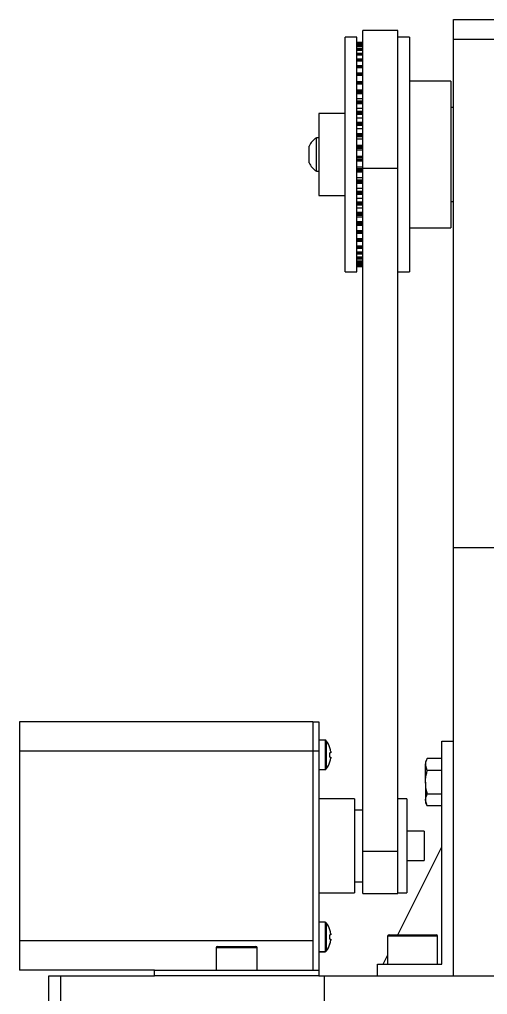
# Model space of a CAD drawing. Header units: millimetres. Extents: x -117 to 822, y -67 to 297.
# Drawn here: x 82.58 to 102.52, y 221 to 262.54 of the extents above; entities that cross this region are included whole.
import ezdxf

# ---------------------------------------------------------------- set-up
doc = ezdxf.new("R2010")
doc.units = ezdxf.units.MM

msp = doc.modelspace()

# ---------------------------------------------------------------- linework, layer by layer
at = {"color": 7, "linetype": 'Continuous', "lineweight": 25}
for p, q in [((101.0774, 262.54), (103.5774, 262.54)), ((101.0774, 261.6853), (101.0774, 262.54)), ((96.9524, 261.79), (96.4524, 261.79)), ((96.4524, 256.8642), (96.4524, 261.79)), ((96.9524, 256.8642), (96.9524, 261.79)), ((98.7024, 262.0675), (97.2024, 262.0675)), ((97.2024, 256.2078), (97.2024, 262.0675)), ((98.7024, 256.2078), (98.7024, 262.0675)), ((99.2024, 261.79), (98.7024, 261.79)), ((99.2024, 261.79), (99.2024, 251.79)), ((97.2024, 261.5645), (96.9524, 261.5645)), ((97.2024, 261.5229), (96.9524, 261.5229)), ((97.2024, 261.43), (96.9524, 261.43)), ((101.0774, 240.04), (101.0774, 261.6853)), ((103.5774, 261.6853), (101.0774, 261.6853)), ((97.2024, 261.2866), (96.9524, 261.2866)), ((97.2024, 261.0943), (96.9524, 261.0943)), ((97.2024, 260.8553), (96.9524, 260.8553)), ((97.2024, 260.5722), (96.9524, 260.5722)), ((97.2024, 260.248), (96.9524, 260.248)), ((96.9524, 259.8959), (97.2024, 259.8959)), ((97.2024, 259.8864), (96.9524, 259.8864)), ((100.9524, 259.915), (99.2024, 259.915)), ((100.9524, 259.915), (100.9524, 253.665)), ((96.9524, 259.5491), (97.2024, 259.5491)), ((97.2024, 259.4913), (96.9524, 259.4913)), ((96.9524, 259.1722), (97.2024, 259.1722)), ((97.2024, 259.0669), (96.9524, 259.0669)), ((96.4524, 258.54), (95.3274, 258.54)), ((95.3274, 258.54), (95.3274, 255.5778)), ((96.9524, 258.7691), (97.2024, 258.7691)), ((97.2024, 258.6181), (96.9524, 258.6181)), ((101.0774, 258.79), (100.9524, 258.79)), ((96.9524, 258.3444), (97.2024, 258.3444)), ((97.2024, 258.1496), (96.9524, 258.1496)), ((96.9524, 257.9026), (97.2024, 257.9026)), ((97.2024, 257.6666), (96.9524, 257.6666)), ((95.3274, 257.5025), (95.2324, 257.5025)), ((95.2324, 256.79), (95.2324, 257.5025)), ((96.9524, 257.4486), (97.2024, 257.4486)), ((96.9524, 257.187), (97.2024, 257.187)), ((94.9149, 256.79), (94.9149, 257.1462)), ((94.9149, 256.4337), (94.9149, 256.79)), ((95.2324, 256.0775), (95.2324, 256.79)), ((96.4524, 251.79), (96.4524, 256.8642)), ((96.9524, 256.9874), (97.2024, 256.9874)), ((96.9524, 251.79), (96.9524, 256.8642)), ((96.9524, 256.7239), (97.2024, 256.7239)), ((96.9524, 256.5241), (97.2024, 256.5241)), ((95.2324, 256.0775), (95.3274, 256.0775)), ((96.9524, 256.2616), (97.2024, 256.2616)), ((96.9524, 256.0522), (97.2024, 256.0522)), ((97.2024, 256.2078), (98.7024, 256.2078)), ((97.2024, 227.1038), (97.2024, 256.2078)), ((98.7024, 227.1038), (98.7024, 256.2078)), ((95.3274, 255.5778), (95.3274, 255.04)), ((96.9524, 255.8051), (97.2024, 255.8051)), ((96.9524, 255.5661), (97.2024, 255.5661)), ((96.9524, 255.3593), (97.2024, 255.3593)), ((96.9524, 255.093), (97.2024, 255.093)), ((95.3274, 255.04), (96.4524, 255.04)), ((96.9524, 254.9293), (97.2024, 254.9293)), ((100.9524, 254.79), (101.0774, 254.79)), ((96.9524, 254.638), (97.2024, 254.638)), ((96.9524, 254.5196), (97.2024, 254.5196)), ((96.9524, 254.2062), (97.2024, 254.2062)), ((96.9524, 254.1348), (97.2024, 254.1348)), ((96.9524, 253.8024), (97.2024, 253.8024)), ((96.9524, 253.7791), (97.2024, 253.7791)), ((96.9524, 253.4308), (97.2024, 253.4308)), ((99.2024, 253.665), (100.9524, 253.665)), ((96.9524, 253.0956), (97.2024, 253.0956)), ((96.9524, 252.8005), (97.2024, 252.8005)), ((96.9524, 252.5487), (97.2024, 252.5487)), ((96.9524, 252.343), (97.2024, 252.343)), ((96.9524, 252.1856), (97.2024, 252.1856)), ((96.4524, 251.79), (96.9524, 251.79)), ((96.9524, 252.0782), (97.2024, 252.0782)), ((96.9524, 252.022), (97.2024, 252.022)), ((96.9524, 252.0155), (97.2024, 252.0155)), ((98.7024, 251.79), (99.2024, 251.79)), ((101.0774, 221.79), (101.0774, 240.04)), ((101.0774, 240.04), (103.5774, 240.04)), ((95.0774, 232.615), (82.5774, 232.615)), ((82.5774, 232.615), (82.5774, 231.365)), ((95.0774, 232.615), (95.0774, 231.365)), ((95.0774, 232.615), (95.3274, 232.615)), ((95.3274, 232.615), (95.3274, 231.365)), ((95.6036, 231.8338), (95.3274, 231.8338)), ((95.8019, 231.5086), (95.8057, 231.5106)), ((100.5774, 231.79), (101.0774, 231.79)), ((100.5774, 222.29), (100.5774, 231.79)), ((95.0774, 231.365), (82.5774, 231.365)), ((82.5774, 231.365), (82.5774, 223.29)), ((95.0774, 231.365), (95.0774, 223.29)), ((95.3274, 231.365), (95.0774, 231.365)), ((95.0774, 231.365), (95.0774, 222.04)), ((95.3274, 231.365), (95.3274, 222.04)), ((95.8388, 231.3013), (95.8019, 231.3013)), ((95.8019, 231.1163), (95.8388, 231.1163)), ((95.8388, 231.3445), (95.8388, 231.3013)), ((95.8388, 231.1163), (95.8388, 231.073)), ((99.9555, 231.0503), (99.8774, 230.915)), ((100.5774, 231.0503), (99.9555, 231.0503)), ((95.3274, 230.5838), (95.6036, 230.5838)), ((95.8057, 230.907), (95.8019, 230.909)), ((99.8774, 230.915), (99.8774, 230.7977)), ((99.8774, 230.04), (99.8774, 230.7977)), ((99.9555, 230.5451), (99.8774, 230.7977)), ((100.5774, 230.5451), (99.9555, 230.5451)), ((99.8774, 230.04), (99.8774, 229.2822)), ((96.8524, 229.3275), (95.3274, 229.3275)), ((96.8524, 229.3275), (96.8524, 225.3275)), ((99.0774, 229.3275), (98.7024, 229.3275)), ((99.0774, 229.3275), (99.0774, 225.3275)), ((100.5774, 229.5348), (99.9555, 229.5348)), ((99.9555, 229.0296), (99.8774, 229.2822)), ((99.8774, 229.2822), (99.8774, 229.165)), ((99.8774, 229.165), (99.9555, 229.0296)), ((100.5774, 229.0296), (99.9555, 229.0296)), ((97.2024, 228.855), (96.8524, 228.855)), ((99.8274, 227.9525), (99.0774, 227.9525)), ((99.8274, 227.9525), (99.8274, 226.7025)), ((98.7024, 223.54), (100.5774, 227.29)), ((97.2024, 227.1038), (98.7024, 227.1038)), ((97.2024, 225.3), (97.2024, 227.1038)), ((98.7024, 225.3), (98.7024, 227.1038)), ((99.0774, 226.7025), (99.8274, 226.7025)), ((96.8524, 225.8), (97.2024, 225.8)), ((95.3274, 225.3275), (96.8524, 225.3275)), ((97.2024, 225.3), (98.7024, 225.3)), ((98.7024, 225.3275), (99.0774, 225.3275)), ((95.6036, 224.0775), (95.3274, 224.0775)), ((95.8019, 223.7523), (95.8057, 223.7542)), ((95.8388, 223.545), (95.8019, 223.545)), ((95.8036, 223.7468), (95.8057, 223.7479)), ((95.8388, 223.5882), (95.8388, 223.545)), ((95.8388, 223.545), (95.8388, 223.5386)), ((98.3274, 223.54), (99.3274, 223.54)), ((99.3274, 223.54), (100.3274, 223.54)), ((95.0774, 223.29), (82.5774, 223.29)), ((82.5774, 223.29), (82.5774, 222.04)), ((95.8019, 223.36), (95.8388, 223.36)), ((95.8057, 223.1507), (95.8019, 223.1526)), ((95.8057, 223.1444), (95.804, 223.1453)), ((95.8388, 223.36), (95.8388, 223.3167)), ((95.8388, 223.3167), (95.8388, 223.3104)), ((98.2649, 223.4775), (98.2649, 222.29)), ((100.3899, 222.29), (100.3899, 223.4775)), ((90.9524, 222.99), (90.9524, 222.04)), ((91.0024, 223.04), (92.6524, 223.04)), ((92.7024, 222.04), (92.7024, 222.99)), ((95.3274, 222.8275), (95.6036, 222.8275)), ((95.3274, 222.8211), (95.6036, 222.8211)), ((97.8274, 222.29), (100.5774, 222.29)), ((97.8274, 221.79), (97.8274, 222.29)), ((98.0774, 222.29), (98.2649, 222.665)), ((88.3274, 222.04), (82.5774, 222.04)), ((88.3274, 221.79), (88.3274, 222.04)), ((88.3274, 222.04), (95.3274, 222.04)), ((95.3274, 222.04), (95.3274, 221.79)), ((83.8274, 220.04), (83.8274, 221.79)), ((83.8274, 221.79), (84.3274, 221.79)), ((84.3274, 221.79), (84.3274, 220.04)), ((84.3274, 221.79), (88.3274, 221.79)), ((95.3274, 221.79), (88.3274, 221.79)), ((95.3274, 221.79), (95.5774, 221.79)), ((95.5774, 220.04), (95.5774, 221.79)), ((95.5774, 221.79), (125.5774, 221.79))]:
    msp.add_line(p, q, dxfattribs=at)
at = {"color": 8, "linetype": 'Continuous', "lineweight": 25}
for p, q in [((97.2024, 261.5644), (96.9524, 261.5644)), ((97.2024, 261.5623), (96.9524, 261.5623)), ((97.2024, 261.5274), (96.9524, 261.5274)), ((97.2024, 261.5226), (96.9524, 261.5226)), ((97.2024, 261.5144), (96.9524, 261.5144)), ((97.2024, 261.4759), (96.9524, 261.4759)), ((97.2024, 261.4289), (96.9524, 261.4289)), ((97.2024, 261.4147), (96.9524, 261.4147)), ((97.2024, 261.3732), (96.9524, 261.3732)), ((97.2024, 261.2844), (96.9524, 261.2844)), ((97.2024, 261.2644), (96.9524, 261.2644)), ((97.2024, 261.2202), (96.9524, 261.2202)), ((97.2024, 261.0906), (96.9524, 261.0906)), ((97.2024, 261.065), (96.9524, 261.065)), ((97.2024, 261.0186), (96.9524, 261.0186)), ((97.2024, 260.8497), (96.9524, 260.8497)), ((97.2024, 260.8188), (96.9524, 260.8188)), ((97.2024, 260.7707), (96.9524, 260.7707)), ((97.2024, 260.5643), (96.9524, 260.5643)), ((97.2024, 260.5285), (96.9524, 260.5285)), ((97.2024, 260.4793), (96.9524, 260.4793)), ((97.2024, 260.2376), (96.9524, 260.2376)), ((97.2024, 260.1972), (96.9524, 260.1972)), ((97.2024, 260.1474), (96.9524, 260.1474)), ((97.2024, 259.8731), (96.9524, 259.8731)), ((97.2024, 259.8286), (96.9524, 259.8286)), ((97.2024, 259.7787), (96.9524, 259.7787)), ((97.2024, 259.4748), (96.9524, 259.4748)), ((97.2024, 259.4267), (96.9524, 259.4267)), ((97.2024, 259.3772), (96.9524, 259.3772)), ((97.2024, 259.0472), (96.9524, 259.0472)), ((97.2024, 258.9959), (96.9524, 258.9959)), ((97.2024, 258.9475), (96.9524, 258.9475)), ((97.2024, 258.5947), (96.9524, 258.5947)), ((97.2024, 258.5409), (96.9524, 258.5409)), ((97.2024, 258.4941), (96.9524, 258.4941)), ((97.2024, 258.1225), (96.9524, 258.1225)), ((97.2024, 258.0668), (96.9524, 258.0668)), ((97.2024, 258.022), (96.9524, 258.022)), ((97.2024, 257.6357), (96.9524, 257.6357)), ((97.2024, 257.5786), (96.9524, 257.5786)), ((97.2024, 257.5364), (96.9524, 257.5364)), ((97.2024, 257.1744), (96.9524, 257.1744)), ((97.2024, 257.1397), (96.9524, 257.1397)), ((97.2024, 257.0818), (96.9524, 257.0818)), ((97.2024, 257.0426), (96.9524, 257.0426)), ((97.2024, 256.6781), (96.9524, 256.6781)), ((97.2024, 256.6398), (96.9524, 256.6398)), ((97.2024, 256.5819), (96.9524, 256.5819)), ((97.2024, 256.5461), (96.9524, 256.5461)), ((97.2024, 256.183), (96.9524, 256.183)), ((97.2024, 256.1416), (96.9524, 256.1416)), ((97.2024, 256.0842), (96.9524, 256.0842)), ((97.2024, 255.6945), (96.9524, 255.6945)), ((97.2024, 255.6504), (96.9524, 255.6504)), ((97.2024, 255.5942), (96.9524, 255.5942)), ((97.2024, 255.2181), (96.9524, 255.2181)), ((97.2024, 255.1718), (96.9524, 255.1718)), ((97.2024, 255.1173), (96.9524, 255.1173)), ((97.2024, 254.7589), (96.9524, 254.7589)), ((97.2024, 254.7108), (96.9524, 254.7108)), ((97.2024, 254.6588), (96.9524, 254.6588)), ((97.2024, 254.3219), (96.9524, 254.3219)), ((97.2024, 254.2727), (96.9524, 254.2727)), ((97.2024, 254.2236), (96.9524, 254.2236)), ((97.2024, 253.912), (96.9524, 253.912)), ((97.2024, 253.8621), (96.9524, 253.8621)), ((97.2024, 253.8165), (96.9524, 253.8165)), ((97.2024, 253.5336), (96.9524, 253.5336)), ((97.2024, 253.4836), (96.9524, 253.4836)), ((97.2024, 253.442), (96.9524, 253.442)), ((97.2024, 253.1908), (96.9524, 253.1908)), ((97.2024, 253.1414), (96.9524, 253.1414)), ((97.2024, 253.1042), (96.9524, 253.1042)), ((97.2024, 252.8875), (96.9524, 252.8875)), ((97.2024, 252.8391), (96.9524, 252.8391)), ((97.2024, 252.8068), (96.9524, 252.8068)), ((97.2024, 252.627), (96.9524, 252.627)), ((97.2024, 252.5801), (96.9524, 252.5801)), ((97.2024, 252.553), (96.9524, 252.553)), ((97.2024, 252.4121), (96.9524, 252.4121)), ((97.2024, 252.3672), (96.9524, 252.3672)), ((97.2024, 252.3456), (96.9524, 252.3456)), ((97.2024, 252.2451), (96.9524, 252.2451)), ((97.2024, 252.2028), (96.9524, 252.2028)), ((97.2024, 252.1869), (96.9524, 252.1869)), ((97.2024, 252.128), (96.9524, 252.128)), ((97.2024, 252.0886), (96.9524, 252.0886)), ((97.2024, 252.0787), (96.9524, 252.0787)), ((97.2024, 252.0619), (96.9524, 252.0619)), ((97.2024, 252.026), (96.9524, 252.026)), ((97.2024, 252.0221), (96.9524, 252.0221)), ((95.6036, 231.8338), (95.6036, 230.5838)), ((95.6516, 231.8099), (95.6516, 230.6077)), ((95.6036, 224.0775), (95.6036, 222.8275)), ((95.6516, 224.0535), (95.6516, 222.8514)), ((99.3274, 223.4775), (98.2649, 223.4775)), ((100.3899, 223.4775), (99.3274, 223.4775)), ((92.7024, 222.99), (90.9524, 222.99)), ((95.6036, 222.8275), (95.6036, 222.8211)), ((95.6516, 222.8514), (95.6516, 222.8451))]:
    msp.add_line(p, q, dxfattribs=at)
at = {"color": 7, "linetype": 'Continuous', "lineweight": 25}
for centre, radius, start, end in [((95.6732, 256.79), 0.8379, 121.74626, 154.8371), ((95.6732, 256.79), 0.8379, 205.1629, 238.25374), ((95.6036, 231.7738), 0.06, 36.94613, 90), ((94.8524, 231.2088), 1, 17.56324, 36.94613), ((94.8524, 231.2088), 0.9957, 7.83605, 17.52445), ((94.7025, 231.2088), 1.1033, 355.19059, 4.80941), ((94.8524, 231.2088), 0.9957, 342.47555, 352.16395), ((95.6036, 230.6438), 0.06, 270, 323.05387), ((94.8524, 231.2088), 1, 323.05387, 342.43676), ((95.6036, 224.0175), 0.06, 36.94613, 90), ((94.8524, 223.4525), 1, 17.56324, 36.94613), ((94.8524, 223.4525), 0.9957, 7.83605, 17.52445), ((94.7025, 223.4525), 1.1033, 355.19059, 4.80941), ((98.3274, 223.4775), 0.0625, 90, 180), ((100.3274, 223.4775), 0.0625, 0, 90), ((94.8524, 223.4525), 1, 323.05387, 342.43676), ((94.8524, 223.4461), 1, 323.05387, 342.43676), ((94.7026, 223.4461), 1.1031, 355.1904, 0.16477), ((94.8524, 223.4525), 0.9957, 342.47555, 352.16395), ((94.8524, 223.4461), 0.9957, 342.47555, 352.16395), ((91.0024, 222.99), 0.05, 90, 180), ((92.6524, 222.99), 0.05, 0, 90), ((95.6036, 222.8875), 0.06, 270, 323.05387), ((95.6036, 222.8811), 0.06, 270, 323.05387)]:
    msp.add_arc(centre, radius, start, end, dxfattribs=at)
for points, knots in [([(99.8774, 230.7977), (99.8774, 230.8037), (99.8785, 230.889), (99.9184, 230.9726), (99.9555, 231.0503)], [0, 0, 0, 0, 0.0701742, 1, 1, 1, 1]), ([(99.8774, 230.04), (99.8781, 230.0779), (99.8817, 230.2488), (99.9232, 230.4155), (99.9555, 230.5451)], [0, 0, 0, 0, 0.2218685, 1, 1, 1, 1]), ([(99.9555, 229.5348), (99.9464, 229.5674), (99.9002, 229.7318), (99.8875, 229.9029), (99.8774, 230.04)], [0, 0, 0, 0, 0.1982747, 1, 1, 1, 1]), ([(99.8774, 229.2822), (99.8774, 229.2882), (99.8785, 229.3735), (99.9184, 229.4571), (99.9555, 229.5348)], [0, 0, 0, 0, 0.0701742, 1, 1, 1, 1])]:
    msp.add_open_spline(points, degree=3, knots=knots, dxfattribs=at)

doc.saveas('drawing.dxf')
